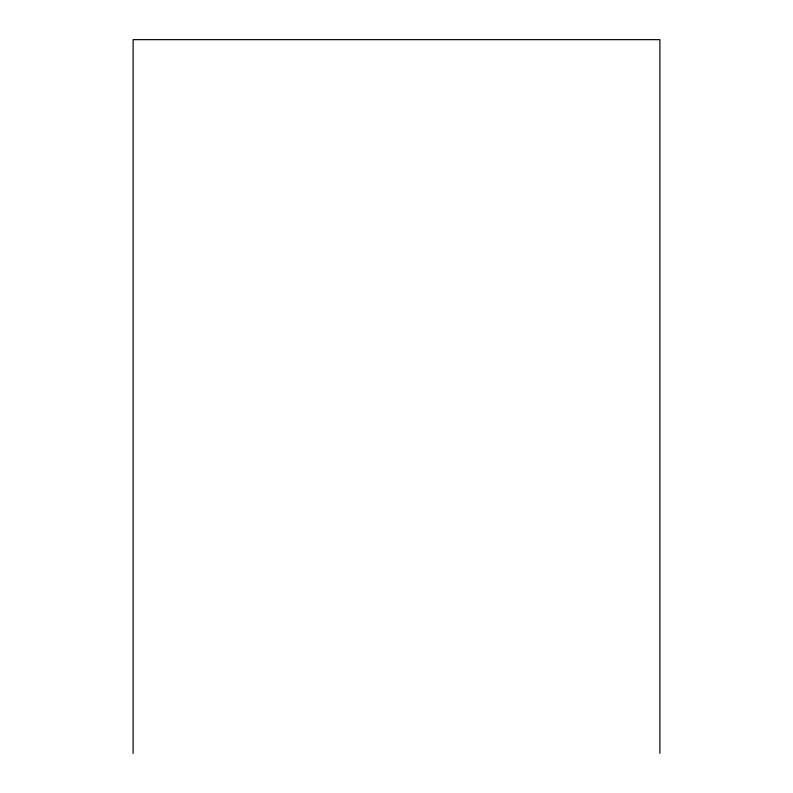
<?xml version="1.0" encoding="UTF-8"?>
<svg xmlns="http://www.w3.org/2000/svg" width="793" height="793" viewBox="0 0 793 793"><rect width="100%" height="100%" fill="white"/><g stroke="black" fill="none" stroke-linecap="round" stroke-linejoin="round"><path stroke-width="1.19" d="M659.895 753.35L659.895 39.65L133.105 39.65L133.105 753.35"/></g></svg>
